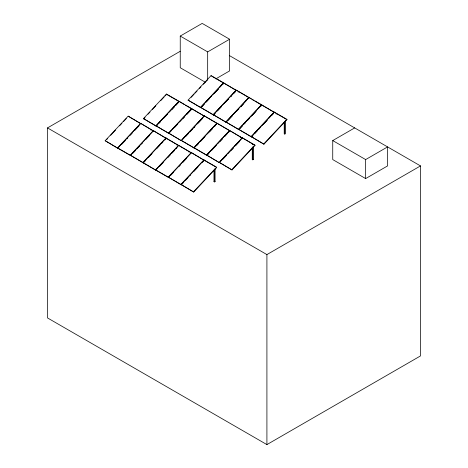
<?xml version="1.0" encoding="UTF-8"?>
<svg xmlns="http://www.w3.org/2000/svg" width="468" height="468" viewBox="0 0 468 468"><rect width="100%" height="100%" fill="white"/><g stroke="black" fill="none" stroke-linecap="round" stroke-linejoin="round"><path stroke-width="0.7" d="M105.165 140.698L117.755 148.204L105.165 140.698L128.173 116.14L140.763 123.646L128.173 116.14M106.786 139.452L107.763 138.405M110.7 135.27L115.596 130.046M119.51 125.869L121.955 123.254M123.423 121.686L126.36 118.55M160.448 121.393L156.043 126.097L143.454 118.591L166.456 94.039L178.899 101.217L179.051 101.538L175.623 105.195M143.6 118.913L145.068 117.345M148.011 114.21L149.965 112.121M152.416 109.512L155.838 105.85M160.735 100.626L164.163 96.97M165.14 95.922L166.608 94.361L166.456 94.039M117.608 147.882L140.611 123.324M153.492 130.759L166.081 138.265L153.492 130.759L130.414 155.511L117.977 148.327L117.825 148.005L140.833 123.453L153.422 130.952L140.833 123.453M121.891 144.15L125.319 140.494M126.787 138.926L127.764 137.879M130.215 135.264L132.169 133.175M134.62 130.566L139.025 125.863M156.043 126.097L155.891 125.775L178.899 101.217M171.153 130.794L168.702 133.403L156.113 125.904L179.115 101.345L191.558 108.529L191.71 108.851L186.322 114.596M161.916 119.826L167.298 114.081M169.258 111.992L174.154 106.762M156.265 126.225L157.242 125.178M159.202 123.09L160.179 122.043M163.607 118.386L167.521 114.204M171.926 109.506L174.371 106.891M175.839 105.323L178.776 102.188M130.414 155.511L130.268 155.189L153.27 130.631M133.082 153.024L135.533 150.415M137.001 148.847L139.938 145.712M141.406 144.144L142.383 143.097M145.811 139.441L149.725 135.258M204.089 103.99L200.661 107.646L188.072 100.14L211.074 75.588L223.517 82.766L223.663 83.088L219.749 87.27M191.155 97.326L194.091 94.197M195.074 93.15L197.028 91.061M199.479 88.446L200.947 86.878M203.393 84.269L207.798 79.566M168.702 133.403L168.556 133.082L191.558 108.529M168.772 133.21L181.362 140.716L168.772 133.21L191.781 108.652L204.37 116.158L194.419 110.413M172.622 129.226L177.512 124.002M179.472 121.914L184.854 116.163M174.307 127.787L177.735 124.125M183.117 118.381L184.585 116.813M187.03 114.198L191.927 108.974L191.781 108.652M178.741 145.571L166.152 138.066L143.073 162.817L142.927 162.495L165.929 137.943M143.296 162.946L143.144 162.624L155.739 170.13L143.296 162.946L145.741 160.337M148.192 157.722L152.106 153.539M156.511 148.842L159.939 145.179M161.407 143.617L162.876 142.05M164.83 139.955L166.298 138.388L166.152 138.066M200.661 107.646L200.509 107.324L223.517 82.766M215.28 112.864L213.32 114.952L200.731 107.453L223.733 82.894L236.328 90.4M206.043 101.901L211.431 96.151M213.385 94.062L218.281 88.838M200.877 107.775L204.305 104.118M206.265 102.024L209.202 98.888M214.584 93.144L218.503 88.961M222.908 84.263L223.885 83.216L223.733 82.894M181.215 140.394L204.218 115.836M198.426 143.319L194.021 148.023L181.432 140.523L204.44 115.965L216.877 123.148L217.029 123.47L214.092 126.6M182.83 139.148L188.218 133.398M189.686 131.836L195.068 126.085M197.028 123.997L201.919 118.773M185.498 136.662L188.434 133.526M189.903 131.958L192.354 129.349M193.822 127.782L194.799 126.734M198.227 123.078L202.141 118.895M155.587 169.808L178.589 145.25M204.06 160.191L191.47 152.685L168.398 177.436L155.955 170.258L155.803 169.937L178.811 145.378L191.4 152.884L179.583 146.057M159.383 166.596L163.297 162.419M167.702 157.716L170.153 155.101M172.107 153.013L174.558 150.404M176.026 148.836L177.003 147.789M213.32 114.952L213.168 114.637L236.176 90.078M232.344 115.473L225.98 122.265L213.39 114.759L236.393 90.207L248.836 97.385L248.988 97.707L248.005 98.754M216.257 111.823L221.639 106.072M223.599 103.984L228.495 98.76M230.455 96.671L235.837 90.921M213.543 115.081L215.011 113.513M217.456 110.904L221.37 106.722M225.775 102.018L228.712 98.883M230.671 96.794L231.648 95.753M234.099 93.138L235.568 91.57M194.021 148.023L193.875 147.701L216.877 123.148M209.132 152.72L206.68 155.335L194.091 147.829L217.099 123.271L229.536 130.455L229.689 130.777L224.307 136.521M199.894 141.757L205.282 136.007M207.236 133.918L212.133 128.694M196.689 145.536L198.648 143.448M200.608 141.359L204.522 137.177M209.418 131.953L212.355 128.817M214.309 126.729L215.292 125.681M168.398 177.436L168.246 177.115L191.254 152.562M170.574 175.477L173.511 172.341M178.893 166.59L180.361 165.023M182.812 162.414L186.726 158.231M225.98 122.265L225.833 121.943L248.836 97.385M242.559 125.395L238.639 129.572L226.05 122.072L249.058 97.514L261.495 104.697L261.647 105.019L258.219 108.675M233.813 113.905L238.709 108.681M240.663 106.593L246.051 100.842M228.156 120.299L232.561 115.602M236.966 110.898L238.926 108.804M240.885 106.716L243.822 103.58M206.68 155.335L206.534 155.013L229.536 130.455M206.751 155.136L219.346 162.642L206.751 155.136L229.759 130.584L242.348 138.083M210.6 151.152L215.982 145.408M217.45 143.84L222.347 138.616M206.903 155.458L208.863 153.369M211.799 150.234L216.204 145.53M220.118 141.354L222.563 138.739M224.523 136.65L226.968 134.041M228.437 132.473L229.419 131.426M193.717 192.055L181.128 184.55L193.717 192.055L216.719 167.503L216.573 167.181L204.13 159.998L181.057 184.749L180.905 184.427L203.913 159.869M181.274 184.872L183.725 182.263M185.679 180.174L188.13 177.559M189.599 175.991L190.575 174.944M194.004 171.288L197.917 167.111M202.322 162.408L204.282 160.319L204.13 159.998M238.639 129.572L238.493 129.25L261.495 104.697M252.767 135.316L251.298 136.884L238.709 129.379L261.717 104.82L274.306 112.326M244.027 123.827L249.9 117.556M250.877 116.514L256.259 110.764M238.861 129.7L242.775 125.523M244.243 123.956L245.22 122.908M247.671 120.294L249.631 118.205M252.076 115.596L255.99 111.413M260.395 106.71L261.864 105.142L261.717 104.82M219.194 162.32L242.196 137.767M219.41 162.449L242.418 137.89L254.861 145.074L255.007 145.396L232.005 169.954L219.41 162.449L232.005 169.954M220.814 161.074L226.196 155.329M227.664 153.761L233.538 147.49M234.515 146.443L239.903 140.698M222.99 159.114L226.413 155.452M231.309 150.228L233.269 148.14M235.714 145.525L239.142 141.868M193.565 191.734L216.573 167.181M251.298 136.884L251.152 136.562L274.154 112.004M251.369 136.685L274.377 112.133L286.814 119.317L286.966 119.638L263.958 144.191L251.369 136.685L263.958 144.191M254.235 133.749L260.109 127.477M261.577 125.91L266.965 120.165M268.433 118.597L273.33 113.373M251.521 137.007L252.989 135.439M254.457 133.877L257.394 130.742M258.863 129.174L259.839 128.127M263.268 124.47L267.181 120.288M271.586 115.59L273.546 113.496M231.853 169.632L254.861 145.074M263.812 143.869L286.814 119.317M205.177 82.134L180.244 67.737L180.244 36.065L202.188 23.4L229.612 39.236L229.612 70.902L215.818 78.864M229.542 55.663L420.498 165.912L420.498 355.926L266.912 444.6L47.502 317.924L47.502 127.91L180.233 51.275M180.244 36.065L207.669 51.901L229.612 39.236M150.678 130.005L151.228 129.689M234.135 89.768L234.679 89.447M238.189 92.108L238.738 91.792M246.244 96.759L246.794 96.443M176.547 144.94L177.097 144.624M188.657 151.93L189.207 151.614M276.173 114.034L276.717 113.718M240.154 137.452L240.704 137.136M252.264 144.442L252.814 144.126M284.222 122.277L284.222 133.76L284.772 134.076L285.322 133.76L285.322 120.838M213.981 170.141L213.981 181.625L214.525 181.309L215.075 181.625L215.075 168.702M252.264 147.315L252.264 159.518L252.814 159.202L253.363 159.518L253.363 146.601M213.981 181.625L214.525 181.941L215.075 181.625M252.264 159.518L252.814 159.834L253.363 159.518M332.736 140.576L365.648 159.576L387.586 146.911L387.586 165.912L365.648 178.577L332.736 159.576L332.736 140.576L354.674 127.91M47.502 127.91L266.912 254.586L420.498 165.912M211.846 76.266L223.663 83.088M223.885 83.216L235.702 90.037M248.988 97.707L236.393 90.207M251.398 99.099L249.058 97.514M252.316 99.631L253.557 100.351M254.803 101.065L261.647 105.019M261.864 105.142L273.686 111.969M275.149 112.811L286.966 119.638M188.072 100.14L200.509 107.324M200.731 107.453L213.168 114.637M213.39 114.759L225.833 121.943M226.05 122.072L238.493 129.25M238.709 129.379L251.152 136.562M166.608 94.361L179.051 101.538M184.246 104.539L179.115 101.345M185.486 105.259L191.71 108.851M191.927 108.974L193.173 109.693M193.571 109.927L194.121 110.243M217.029 123.47L204.44 115.965M227.202 129.338L217.099 123.271M227.495 129.507L228.045 129.829M228.442 130.057L229.689 130.777M241.728 137.727L229.759 130.584M255.007 145.396L242.418 137.89M143.454 118.591L155.891 125.775M156.113 125.904L168.556 133.082M181.432 140.523L193.875 147.701M194.091 147.829L206.534 155.013M166.298 138.388L178.121 145.215M203.44 159.834L191.47 152.685M204.282 160.319L215.479 166.784M117.825 148.005L130.268 155.189M142.927 162.495L130.484 155.317L143.073 162.817M155.803 169.937L168.246 177.115M180.905 184.427L168.468 177.243L181.057 184.749M274.377 112.133L274.523 112.455M211.074 75.588L211.226 75.91M178.811 145.378L178.963 145.7M365.648 159.576L365.648 178.577M284.772 121.873L284.772 134.076M266.912 254.586L266.912 444.6M252.814 146.917L252.814 159.834M214.525 169.738L214.525 181.941M207.669 51.901L207.669 79.975"/></g></svg>
